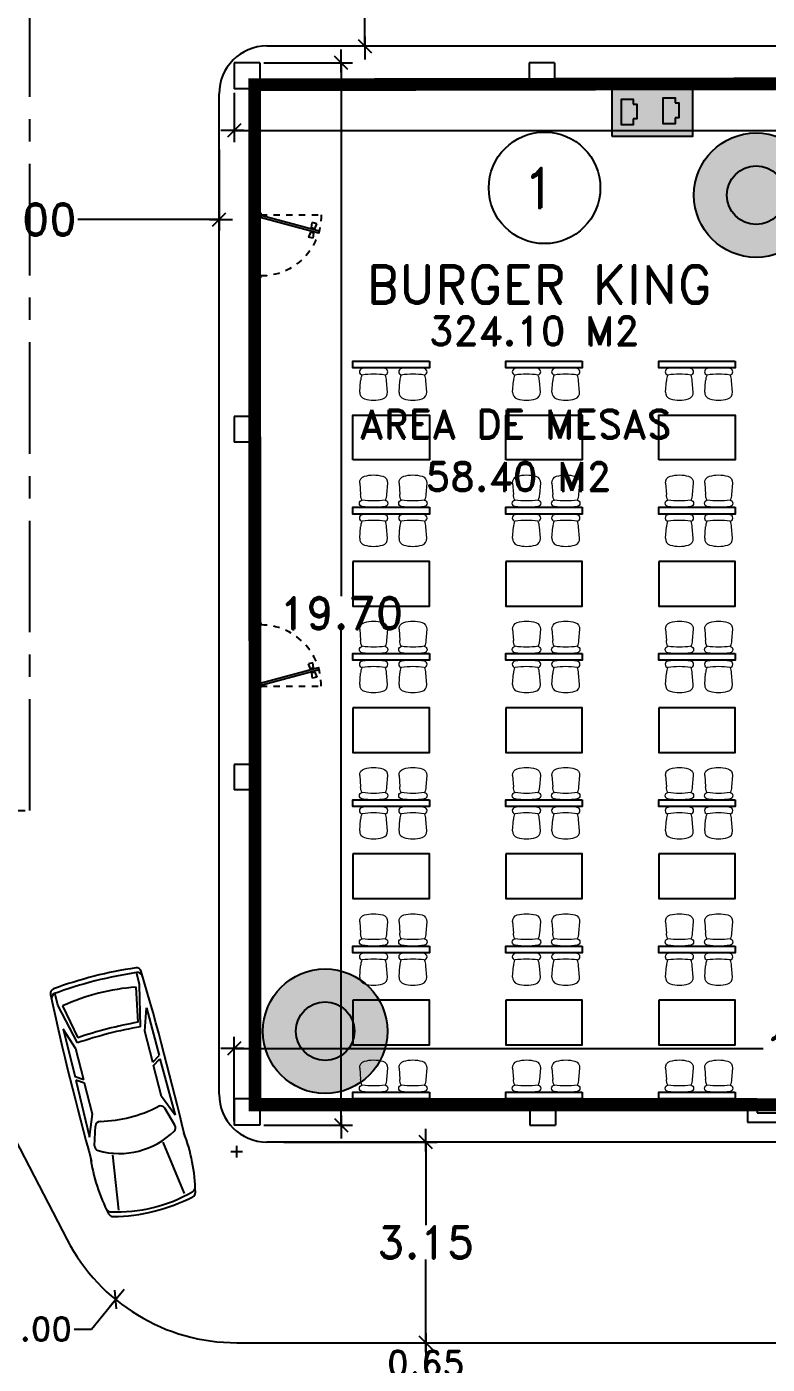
# Model space of a CAD drawing. Header units: millimetres. Extents: x 1590 to 1932, y -48 to 167.
# Drawn here: x 1693.81 to 1705.44, y -12.37 to 8.62 of the extents above; entities that cross this region are included whole.
import ezdxf

# ---------------------------------------------------------------- set-up
doc = ezdxf.new("R2010")
doc.units = ezdxf.units.MM
doc.header["$LTSCALE"] = 0.1
doc.header["$MEASUREMENT"] = 0
doc.header["$PDMODE"] = 35
doc.header["$PDSIZE"] = 0.75
doc.linetypes.add('CENTERX2', pattern=[4, 2.5, -0.5, 0.5, -0.5])
doc.linetypes.add('HIDDEN2', pattern=[0.1875, 0.125, -0.0625])
doc.layers.get('0').update_dxf_attribs({"linetype": 'CONTINUOUS'})
doc.layers.get('DEFPOINTS').update_dxf_attribs({"linetype": 'CONTINUOUS'})
doc.layers.add('A-FURN-CHAR', color=1, linetype='CONTINUOUS', lineweight=9)
for name, color, linetype in [('C-PRKG-CARS', 1, 'CONTINUOUS'), ('CABLEADO', 172, 'CONTINUOUS'), ('CALLES', 3, 'CONTINUOUS'), ('CAMARAS', 253, 'CONTINUOUS'), ('Eth2Salidas', 5, 'CONTINUOUS'), ('PARED', 4, 'CONTINUOUS'), ('PAREDES', 3, 'CONTINUOUS'), ('TERRENO', 4, 'CONTINUOUS'), ('TEXT', 3, 'CONTINUOUS')]:
    doc.layers.add(name, color=color, linetype=linetype)
doc.styles.add('ATT', font='txt')
doc.styles.add('ROMAND', font='romand.shx')
doc.dimstyles.new('URBA', dxfattribs={"dimtxt": 20, "dimasz": 0.5, "dimexe": 1.25, "dimexo": 0.63, "dimgap": 0.63, "dimtad": 0, "dimtih": 1, "dimtoh": 1, "dimzin": 1, "dimdsep": 46, "dimtxsty": 'ROMAND', "dimcen": 2.5, "dimclrd": 1, "dimclre": 1, "dimclrt": 3, "dimadec": 0, "dimazin": 0, "dimtfac": 1, "dimtmove": 0, "dimatfit": 3, "dimfxl": 1, "dimtvp": 1, "dimtolj": 1, "dimtzin": 1, "dimarcsym": 0})

# ---------------------------------------------------------------- blocks, each defined once
blk = doc.blocks.new('02PCAR01')
at = {"color": 0, "linetype": 'ByBlock'}
for p, q in [((-138, 26.03), (-145, 26.03)), ((-112.52, 20.16), (-138, 26.03)), ((-122.94, 26.61), (-92.48, 26.84)), ((-109.29, 22.08), (-122.94, 26.61)), ((-89.35, 22.08), (-92.48, 26.84)), ((-90.39, 26.87), (-54.31, 27.32)), ((-87.23, 22.08), (-90.39, 26.87)), ((-54.31, 27.32), (-67.5, 22.08)), ((-48.33, 25.72), (-60.01, 22.2)), ((-136.91, 23.5), (-115.59, 19.26)), ((-89.35, 22.08), (-109.29, 22.08)), ((-67.5, 22.08), (-87.23, 22.08)), ((-6, 20.97), (-40, 15.97)), ((-6, -20.97), (-40, -15.97)), ((-112.51, -20.11), (-138, -25.97)), ((-136.91, -23.36), (-115.59, -19.12)), ((-109.29, -21.95), (-122.94, -26.47)), ((-89.35, -21.95), (-109.29, -21.95)), ((-89.35, -21.95), (-92.48, -26.7)), ((-87.23, -21.95), (-90.39, -26.73)), ((-67.5, -21.95), (-87.23, -21.95)), ((-54.31, -27.18), (-67.5, -21.95)), ((-48.33, -25.52), (-60.01, -22)), ((-138, -25.97), (-145, -25.97)), ((-122.94, -26.47), (-92.48, -26.7)), ((-90.39, -26.73), (-54.31, -27.18))]:
    blk.add_line(p, q, dxfattribs=at)
for centre, radius, start, end in [((110.89, 0.1), 260.73, 174.2342, 185.7658), ((-145.41, 25.94), 3.14, 92.11191, 173.48992), ((111.89, 0.1), 258.76, 174.01419, 185.98581), ((-77.24, -1914.33), 1944.6, 88.89024, 92.01225), ((-141.57, 24.61), 4.6, 94.39871, 147.52881), ((-47.46, 22.85), 3, 31.14552, 106.79837), ((-30.02, -77.69), 108.31, 76.66075, 96.5655), ((-8.86, 25.33), 3.14, 17.81788, 78.39421), ((-95.47, 0.91), 93.12, 343.03471, 15.81411), ((-5.75, 24.64), 3.14, 14.34517, 76.66075), ((-111.75, 0.91), 111.76, 346.39761, 12.667), ((-7.97, 0.1), 131.06, 169.68972, 190.31028), ((146.01, 0.1), 262.31, 175.79714, 184.20286), ((147.71, 0.1), 261.01, 175.59188, 184.44072), ((-59.14, 19.33), 3, 106.79837, 193.66308), ((-142.7, 0.1), 82.75, 347.06832, 12.93168), ((-87.12, 0.1), 48.72, 330.07742, 29.92258), ((-59.14, -19.13), 3, 166.33692, 253.20163), ((-47.46, -22.65), 3, 253.20163, 328.85448), ((-145.41, -25.74), 3.14, 186.51008, 267.88809), ((-77.24, 1914.53), 1944.6, 267.98775, 271.10976), ((-141.57, -24.41), 4.6, 212.47119, 265.60129), ((-30.02, 77.89), 108.31, 263.4345, 283.11557), ((-9.37, -25.23), 3.14, 281.32486, 340.88258), ((-6.15, -24.54), 3.14, 283.11557, 344.59415)]:
    blk.add_arc(centre, radius, start, end, dxfattribs=at)
blk = doc.blocks.new('UTP1$0$DIMBLOCK')
at = {"color": 1}
blk.add_line((-7.5, 0), (10.5, 0), dxfattribs=at)
at = {"color": 4}
blk.add_line((-5.25, -5.25), (5.25, 5.25), dxfattribs=at)
blk = doc.blocks.new('*D62')
at = {"color": 1, "linetype": 'Continuous', "lineweight": -2, "transparency": 16777216}
for p, q in [((1697.846, -8.884), (1700.254, -8.884)), ((1700.074, -8.904), (1700.074, -10.189)), ((1700.074, -12.014), (1700.074, -10.729)), ((1697.846, -12.034), (1700.254, -12.034))]:
    blk.add_line(p, q, dxfattribs=at)
at = {"layer": 'DEFPOINTS', "color": 0, "linetype": 'Continuous', "transparency": 16777216}
for p in [(1697.783, -8.884), (1697.783, -12.034), (1700.074, -12.034)]:
    blk.add_point(p, dxfattribs=at)
at = {"color": 1, "linetype": 'Continuous', "lineweight": -2, "transparency": 16777216, "xscale": 0.02, "yscale": 0.02, "zscale": 0.02}
for p, rotation in [((1700.074, -8.884), 90), ((1700.074, -12.034), 270)]:
    blk.add_blockref('UTP1$0$DIMBLOCK', p, dxfattribs=dict(at, rotation=rotation))
at = {"color": 3, "linetype": 'Continuous', "transparency": 16777216, "insert": (1700.074, -10.459), "char_height": 0.5, "attachment_point": 5, "style": 'ROMAND'}
blk.add_mtext('\\A1;3.15', dxfattribs=at)
blk = doc.blocks.new('*D63')
at = {"color": 1, "linetype": 'Continuous', "transparency": 16777216}
for p, q in [((1697.846, -12.034), (1700.254, -12.034)), ((1700.074, -12.054), (1700.074, -12.138)), ((1700.074, -12.662), (1700.074, -12.578)), ((1700.012, -12.682), (1699.894, -12.682))]:
    blk.add_line(p, q, dxfattribs=at)
at = {"layer": 'DEFPOINTS', "color": 0, "linetype": 'Continuous', "transparency": 16777216}
for p in [(1697.783, -12.034), (1700.074, -12.682), (1700.074, -12.682)]:
    blk.add_point(p, dxfattribs=at)
at = {"color": 1, "linetype": 'Continuous', "transparency": 16777216, "xscale": 0.02, "yscale": 0.02, "zscale": 0.02}
for p, rotation in [((1700.074, -12.034), 90), ((1700.074, -12.682), 270)]:
    blk.add_blockref('UTP1$0$DIMBLOCK', p, dxfattribs=dict(at, rotation=rotation))
at = {"color": 2, "linetype": 'Continuous', "transparency": 16777216, "insert": (1700.074, -12.358), "char_height": 0.4, "attachment_point": 5, "style": 'ROMAND'}
blk.add_mtext('\\A1;0.65', dxfattribs=at)
blk = doc.blocks.new('*D100')
at = {"color": 1, "linetype": 'Continuous', "lineweight": -2, "transparency": 16777216}
for p, q in [((1697.106, -9.124), (1697.106, -8.944)), ((1697.016, -9.034), (1697.196, -9.034)), ((1694.827, -11.818), (1695.193, -11.371)), ((1694.557, -11.818), (1694.827, -11.818))]:
    blk.add_line(p, q, dxfattribs=at)
at = {"layer": 'DEFPOINTS', "color": 0, "linetype": 'Continuous', "transparency": 16777216}
for p in [(1697.106, -9.034), (1695.205, -11.356)]:
    blk.add_point(p, dxfattribs=at)
at = {"color": 1, "linetype": 'Continuous', "lineweight": -2, "transparency": 16777216, "xscale": 0.02, "yscale": 0.02, "zscale": 0.02, "rotation": 50.69625961512675}
blk.add_blockref('UTP1$0$DIMBLOCK', (1695.205, -11.356), dxfattribs=at)
at = {"color": 3, "linetype": 'Continuous', "transparency": 16777216, "insert": (1693.787, -11.818), "char_height": 0.375, "attachment_point": 5, "style": 'ROMAND'}
blk.add_mtext('\\A1;R3.00', dxfattribs=at)
blk = doc.blocks.new('*D114')
at = {"color": 1, "linetype": 'Continuous', "transparency": 16777216}
for p, q in [((1693.161, -14.303), (1691.459, -19.73)), ((1693.429, -14.303), (1693.161, -14.303))]:
    blk.add_line(p, q, dxfattribs=at)
at = {"layer": 'DEFPOINTS', "color": 0, "linetype": 'Continuous', "transparency": 16777216}
for p in [(1695.942, -5.436), (1691.453, -19.749)]:
    blk.add_point(p, dxfattribs=at)
at = {"color": 1, "linetype": 'Continuous', "transparency": 16777216, "xscale": 0.02, "yscale": 0.02, "zscale": 0.02, "rotation": 252.5892430548507}
blk.add_blockref('UTP1$0$DIMBLOCK', (1691.453, -19.749), dxfattribs=at)
at = {"color": 3, "linetype": 'Continuous', "transparency": 16777216, "insert": (1694.439, -14.303), "char_height": 0.4, "attachment_point": 5, "style": 'ROMAND'}
blk.add_mtext('\\A1;R15.00', dxfattribs=at)
blk = doc.blocks.new('*D154')
at = {"color": 1, "linetype": 'Continuous', "lineweight": -2, "transparency": 16777216}
for p, q in [((1690.831, 6.69), (1690.831, 5.415)), ((1696.831, 6.69), (1696.831, 5.415)), ((1690.851, 5.595), (1693.049, 5.595)), ((1696.811, 5.595), (1694.612, 5.595))]:
    blk.add_line(p, q, dxfattribs=at)
at = {"layer": 'DEFPOINTS', "color": 0, "linetype": 'Continuous', "transparency": 16777216}
for p in [(1690.831, 6.752), (1696.831, 6.752), (1690.831, 5.595)]:
    blk.add_point(p, dxfattribs=at)
at = {"color": 1, "linetype": 'Continuous', "lineweight": -2, "transparency": 16777216, "xscale": 0.02, "yscale": 0.02, "zscale": 0.02, "rotation": 180}
blk.add_blockref('UTP1$0$DIMBLOCK', (1690.831, 5.595), dxfattribs=at)
at = {"color": 1, "linetype": 'Continuous', "lineweight": -2, "transparency": 16777216, "xscale": 0.02, "yscale": 0.02, "zscale": 0.02}
blk.add_blockref('UTP1$0$DIMBLOCK', (1696.831, 5.595), dxfattribs=at)
at = {"color": 3, "linetype": 'Continuous', "transparency": 16777216, "insert": (1693.831, 5.595), "char_height": 0.5, "attachment_point": 5, "style": 'ROMAND'}
blk.add_mtext('\\A1;6.00', dxfattribs=at)
blk = doc.blocks.new('*D157')
at = {"layer": 'CALLES', "color": 1, "linetype": 'Continuous', "transparency": 16777216}
for p, q in [((1699.056, 14.318), (1698.938, 14.318)), ((1699.118, 14.298), (1699.118, 11.587)), ((1699.118, 8.336), (1699.118, 11.047)), ((1701.387, 8.316), (1698.938, 8.316))]:
    blk.add_line(p, q, dxfattribs=at)
at = {"layer": 'DEFPOINTS', "color": 0, "linetype": 'Continuous', "transparency": 16777216}
for p in [(1699.118, 14.318), (1699.118, 14.318), (1701.45, 8.316)]:
    blk.add_point(p, dxfattribs=at)
at = {"layer": 'CALLES', "color": 1, "linetype": 'Continuous', "transparency": 16777216, "xscale": 0.02, "yscale": 0.02, "zscale": 0.02}
for p, rotation in [((1699.118, 14.318), 90), ((1699.118, 8.316), 270)]:
    blk.add_blockref('UTP1$0$DIMBLOCK', p, dxfattribs=dict(at, rotation=rotation))
at = {"layer": 'CALLES', "color": 3, "linetype": 'Continuous', "transparency": 16777216, "insert": (1699.118, 11.317), "char_height": 0.5, "attachment_point": 5, "style": 'ROMAND'}
blk.add_mtext('\\A1;6.00', dxfattribs=at)
blk = doc.blocks.new('P-GIRO-D')
at = {"color": 2}
for p, q in [((-0.281, 1.048), (-0.31, 1.041)), ((-0.31, 1.041), (-0.069, 0.142)), ((-0.281, 1.048), (-0.04, 0.15)), ((-0.31, 0.963), (-0.389, 0.952)), ((-0.389, 0.952), (-0.371, 0.884)), ((-0.297, 0.915), (-0.371, 0.884)), ((-0.31, 0.963), (-0.297, 0.915)), ((-0.288, 0.958), (-0.307, 0.953)), ((-0.28, 0.929), (-0.299, 0.924)), ((-0.239, 0.971), (-0.259, 0.966)), ((-0.232, 0.942), (-0.251, 0.937)), ((-0.242, 0.981), (-0.167, 1.011)), ((-0.242, 0.981), (-0.229, 0.933)), ((-0.229, 0.933), (-0.149, 0.944)), ((-0.167, 1.011), (-0.149, 0.944)), ((-1, 0.15), (-0.97, 0.15)), ((-0.96, 0), (-1, 0)), ((-0.97, 0.15), (-0.97, 0.1)), ((-0.97, 0.1), (-0.96, 0.1)), ((-0.96, 0.1), (-0.96, 0)), ((-0.04, 0.15), (-0.069, 0.142)), ((-0.04, 0.1), (-0.04, 0)), ((-0.03, 0.1), (-0.04, 0.1)), ((-0.04, 0), (0, 0)), ((-0.03, 0.15), (-0.03, 0.1)), ((0, 0.15), (-0.03, 0.15))]:
    blk.add_line(p, q, dxfattribs=at)
at = {"color": 1, "linetype": 'HIDDEN2'}
blk.add_line((-0.03, 0.15), (-0.03, 1.08), dxfattribs=at)
blk.add_arc((-0.04, 0.15), 0.93, 89.3839, 180, dxfattribs=at)
blk = doc.blocks.new('12PSTG01')
at = {"color": 0, "linetype": 'ByBlock'}
for p, q in [((-4.996459, 8.562867), (-11.998837, 7.942727)), ((-4.996459, -8.562867), (-11.998837, -8.055343))]:
    blk.add_line(p, q, dxfattribs=at)
for centre, radius, start, end in [((-17.5, 6.763875), 2, 8.455473, 171.544527), ((-4.647836, 4.578088), 4, 16.10866, 95), ((28, 0), 48, 171.544527, 188.455473), ((31.956522, 0), 48, 171.544527, 188.455473), ((-11.998837, -0.056308), 7.999035, 90, 116.212212), ((-20.5, 0), 20.5, 343.89134, 16.10866), ((-17.5, -6.763875), 2, 188.455473, 351.544527), ((-11.998837, -0.056308), 7.999035, 243.61801, 270), ((-4.647836, -4.578088), 4, 265, 343.89134)]:
    blk.add_arc(centre, radius, start, end, dxfattribs=at)
at = {"color": 0, "linetype": 'ByBlock', "style": 'ATT'}
for tag, p, flags in [('ITEM', (-19.5, -17.5), 3), ('ROOM_NUMBER', (-19.5, -25.5), 1)]:
    blk.add_attdef(tag, p, '', height=6, dxfattribs=dict(at, flags=flags))
blk = doc.blocks.new('*D340')
at = {"color": 1, "linetype": 'Continuous', "transparency": 16777216}
for p, q in [((1697.066, 7.584), (1697.066, 6.81)), ((1716.851, 7.584), (1716.851, 6.81)), ((1697.086, 6.99), (1707.221, 6.99)), ((1716.831, 6.99), (1709.214, 6.99))]:
    blk.add_line(p, q, dxfattribs=at)
at = {"layer": 'DEFPOINTS', "color": 0, "linetype": 'Continuous', "transparency": 16777216}
for p in [(1697.066, 7.647), (1716.851, 7.647), (1716.851, 6.99)]:
    blk.add_point(p, dxfattribs=at)
at = {"color": 1, "linetype": 'Continuous', "transparency": 16777216, "xscale": 0.02, "yscale": 0.02, "zscale": 0.02, "rotation": 180}
blk.add_blockref('UTP1$0$DIMBLOCK', (1697.066, 6.99), dxfattribs=at)
at = {"color": 1, "linetype": 'Continuous', "transparency": 16777216, "xscale": 0.02, "yscale": 0.02, "zscale": 0.02}
blk.add_blockref('UTP1$0$DIMBLOCK', (1716.851, 6.99), dxfattribs=at)
at = {"color": 3, "linetype": 'Continuous', "transparency": 16777216, "insert": (1708.218, 6.99), "char_height": 0.5, "attachment_point": 5, "style": 'ROMAND'}
blk.add_mtext('\\A1;19.80', dxfattribs=at)
blk = doc.blocks.new('*D341')
at = {"color": 1, "linetype": 'Continuous', "transparency": 16777216}
for p, q in [((1697.533, 8.052), (1698.925, 8.052)), ((1698.745, 8.032), (1698.745, -0.315)), ((1698.745, -8.598), (1698.745, -0.855)), ((1697.533, -8.618), (1698.925, -8.618))]:
    blk.add_line(p, q, dxfattribs=at)
at = {"layer": 'DEFPOINTS', "color": 0, "linetype": 'Continuous', "transparency": 16777216}
for p in [(1697.471, 8.052), (1697.471, -8.618), (1698.745, -8.618)]:
    blk.add_point(p, dxfattribs=at)
at = {"color": 1, "linetype": 'Continuous', "transparency": 16777216, "xscale": 0.02, "yscale": 0.02, "zscale": 0.02}
for p, rotation in [((1698.745, 8.052), 90), ((1698.745, -8.618), 270)]:
    blk.add_blockref('UTP1$0$DIMBLOCK', p, dxfattribs=dict(at, rotation=rotation))
at = {"color": 3, "linetype": 'Continuous', "transparency": 16777216, "insert": (1698.745, -0.585), "char_height": 0.5, "attachment_point": 5, "style": 'ROMAND'}
blk.add_mtext('\\A1;19.70', dxfattribs=at)
blk = doc.blocks.new('*D343')
at = {"color": 1, "linetype": 'Continuous', "transparency": 16777216}
for p, q in [((1697.066, -8.556), (1697.066, -7.235)), ((1714.056, -8.511), (1714.056, -7.235)), ((1697.086, -7.415), (1705.37, -7.415)), ((1714.036, -7.415), (1707.362, -7.415))]:
    blk.add_line(p, q, dxfattribs=at)
at = {"layer": 'DEFPOINTS', "color": 0, "linetype": 'Continuous', "transparency": 16777216}
for p in [(1714.056, -7.415), (1714.056, -8.573), (1697.066, -8.618)]:
    blk.add_point(p, dxfattribs=at)
at = {"color": 1, "linetype": 'Continuous', "transparency": 16777216, "xscale": 0.02, "yscale": 0.02, "zscale": 0.02, "rotation": 180}
blk.add_blockref('UTP1$0$DIMBLOCK', (1697.066, -7.415), dxfattribs=at)
at = {"color": 1, "linetype": 'Continuous', "transparency": 16777216, "xscale": 0.02, "yscale": 0.02, "zscale": 0.02}
blk.add_blockref('UTP1$0$DIMBLOCK', (1714.056, -7.415), dxfattribs=at)
at = {"color": 3, "linetype": 'Continuous', "transparency": 16777216, "insert": (1706.366, -7.415), "char_height": 0.5, "attachment_point": 5, "style": 'ROMAND'}
blk.add_mtext('\\A1;17.00', dxfattribs=at)
blk = doc.blocks.new('dosSALIDAS')
at = {"layer": 'Eth2Salidas', "linetype": 'Continuous'}
h = blk.add_hatch(color=0, dxfattribs=at)
h.dxf.hatch_style = 1
h.paths.add_polyline_path([(0.3251, 0), (0, 0), (0, -0.5502), (0.3251, -0.5502)])
h.paths.add_polyline_path([(0.1197, -0.1706), (0.1197, -0.1458), (0.079, -0.1458), (0.079, -0.0653), (0.2552, -0.0653), (0.2552, -0.1458), (0.2216, -0.1458), (0.2216, -0.1706)], flags=16)
h.paths.add_polyline_path([(0.2637, -0.3509), (0.2637, -0.4314), (0.23, -0.4314), (0.23, -0.4562), (0.1282, -0.4562), (0.1282, -0.4314), (0.0874, -0.4314), (0.0874, -0.3509)], flags=16)
h = blk.add_hatch(color=256, dxfattribs=at)
h.dxf.hatch_style = 1
h.paths.add_polyline_path([(0.2216, -0.1706), (0.2216, -0.1458), (0.2552, -0.1458), (0.2552, -0.0653), (0.079, -0.0653), (0.079, -0.1458), (0.1197, -0.1458), (0.1197, -0.1706)])
h = blk.add_hatch(color=256, dxfattribs=at)
h.dxf.hatch_style = 1
h.paths.add_polyline_path([(0.23, -0.4562), (0.23, -0.4314), (0.2637, -0.4314), (0.2637, -0.3509), (0.0874, -0.3509), (0.0874, -0.4314), (0.1282, -0.4314), (0.1282, -0.4562)])
at = {"layer": 'Eth2Salidas', "color": 18, "linetype": 'Continuous', "true_color": 0x000000}
blk.add_lwpolyline([(0, 0), (0.3251, 0), (0.3251, -0.5502), (0, -0.5502)], close=True, dxfattribs=at)
for points in [[(0.1197, -0.1458), (0.079, -0.1458), (0.079, -0.0653), (0.2552, -0.0653), (0.2552, -0.1458), (0.2216, -0.1458)], [(0.2216, -0.1458), (0.2216, -0.1706), (0.1197, -0.1706), (0.1197, -0.1458)], [(0.1282, -0.4314), (0.0874, -0.4314), (0.0874, -0.3509), (0.2637, -0.3509), (0.2637, -0.4314), (0.23, -0.4314)], [(0.23, -0.4314), (0.23, -0.4562), (0.1282, -0.4562), (0.1282, -0.4314)]]:
    blk.add_lwpolyline(points, dxfattribs=at)
blk = doc.blocks.new('cams')
at = {"layer": 'CAMARAS', "linetype": 'Continuous', "true_color": 0xffffff}
h = blk.add_hatch(color=7, dxfattribs=at)
h.dxf.hatch_style = 1
h.paths.add_polyline_path([(-0.977, 0, 1), (0.977, 0, 1)])
h.paths.add_polyline_path([(0.46, 0, -1), (-0.46, 0, -1)], flags=16)
at = {"layer": 'CAMARAS', "linetype": 'Continuous', "true_color": 0x939598}
h = blk.add_hatch(color=252, dxfattribs=at)
h.dxf.hatch_style = 1
h.paths.add_polyline_path([(-0.46, 0, 1), (0.46, 0, 1)])
at = {"layer": 'CAMARAS', "color": 0, "linetype": 'Continuous'}
for radius in [0.977, 0.977, 0.977, 0.46]:
    blk.add_circle((0, 0), radius, dxfattribs=at)

msp = doc.modelspace()

# ---------------------------------------------------------------- linework, layer by layer
at = {"color": 6}
for p, q in [((1697.0655, 8.0517), (1697.0655, 7.6467)), ((1697.4705, 8.0517), (1697.0655, 8.0517)), ((1697.4705, 8.0517), (1697.4705, 7.6467)), ((1702.0955, 8.0517), (1701.6955, 8.0517)), ((1701.6955, 8.0517), (1701.6955, 7.6467)), ((1702.0955, 8.0517), (1702.0955, 7.6467)), ((1697.4705, 7.6467), (1697.0655, 7.6467)), ((1702.0955, 7.6467), (1701.6955, 7.6467)), ((1697.0655, 2.5017), (1697.0655, 2.1017)), ((1697.4705, 2.5017), (1697.0655, 2.5017)), ((1697.4705, 2.5017), (1697.4705, 2.1017)), ((1697.4705, 2.1017), (1697.0655, 2.1017)), ((1697.0655, -2.9583), (1697.0655, -3.3583)), ((1697.4705, -2.9583), (1697.0655, -2.9583)), ((1697.4705, -2.9583), (1697.4705, -3.3583)), ((1697.4705, -3.3583), (1697.0655, -3.3583)), ((1697.0655, -8.2083), (1697.0655, -8.6183)), ((1697.4705, -8.2083), (1697.0655, -8.2083)), ((1697.4705, -8.2083), (1697.4705, -8.6183)), ((1701.7105, -8.2083), (1702.1105, -8.2083)), ((1701.7105, -8.2083), (1701.7105, -8.6183)), ((1702.1105, -8.2083), (1702.1105, -8.6183)), ((1705.1255, -8.2083), (1705.2755, -8.2083)), ((1705.1255, -8.2083), (1705.1255, -8.5733)), ((1705.2755, -8.2083), (1705.2755, -8.4233)), ((1705.1255, -8.5733), (1706.3255, -8.5733)), ((1705.2755, -8.4233), (1706.1755, -8.4233)), ((1697.4705, -8.6183), (1697.0655, -8.6183)), ((1701.7105, -8.6183), (1702.1105, -8.6183))]:
    msp.add_line(p, q, dxfattribs=at)
at = {"color": 4}
for p, q in [((1701.6955, 7.7867), (1697.4705, 7.7867)), ((1706.1855, 7.7867), (1702.0955, 7.7867)), ((1697.3305, 7.6467), (1697.3305, 5.6967)), ((1701.6955, 7.6467), (1697.4705, 7.6467)), ((1697.4705, 7.6467), (1697.4705, 5.6967)), ((1706.1855, 7.6467), (1702.0955, 7.6467)), ((1697.4705, 5.6967), (1697.3305, 5.6967)), ((1697.3305, 4.6767), (1697.3305, 2.5017)), ((1697.4705, 4.6767), (1697.3305, 4.6767)), ((1697.4705, 4.6767), (1697.4705, 2.5017)), ((1697.3305, 2.1017), (1697.3305, -0.7383)), ((1697.4705, 2.1017), (1697.4705, -0.7383)), ((1697.4705, -0.7383), (1697.3305, -0.7383)), ((1697.3305, -1.7583), (1697.3305, -2.9583)), ((1697.4705, -1.7583), (1697.3305, -1.7583)), ((1697.4705, -1.7583), (1697.4705, -2.9583)), ((1697.3305, -3.3583), (1697.3305, -8.2083)), ((1697.4705, -3.3583), (1697.4705, -8.2083)), ((1697.4705, -8.2083), (1701.7105, -8.2083)), ((1697.4705, -8.3483), (1701.7105, -8.3483)), ((1702.1105, -8.2083), (1705.1255, -8.2083)), ((1702.1105, -8.3483), (1705.1255, -8.3483))]:
    msp.add_line(p, q, dxfattribs=at)
at = {"color": 1, "linetype": 'Continuous'}
for points in [[(1700.1313, 3.372), (1700.1313, 3.2671), (1698.9313, 3.2671), (1698.9313, 3.372)], [(1702.5313, 3.372), (1702.5313, 3.2671), (1701.3313, 3.2671), (1701.3313, 3.372)], [(1702.5313, 3.372), (1702.5313, 3.2671), (1701.3313, 3.2671), (1701.3313, 3.372)], [(1704.9313, 3.372), (1704.9313, 3.2671), (1703.7313, 3.2671), (1703.7313, 3.372)], [(1704.9313, 3.372), (1704.9313, 3.2671), (1703.7313, 3.2671), (1703.7313, 3.372)], [(1698.9313, 1.822), (1698.9313, 2.522), (1700.1313, 2.522), (1700.1313, 1.822)], [(1701.3313, 1.822), (1701.3313, 2.522), (1702.5313, 2.522), (1702.5313, 1.822)], [(1703.7313, 1.822), (1703.7313, 2.522), (1704.9313, 2.522), (1704.9313, 1.822)], [(1700.1313, 1.0769), (1700.1313, 0.972), (1698.9313, 0.972), (1698.9313, 1.0769)], [(1700.1313, 1.0769), (1700.1313, 0.972), (1698.9313, 0.972), (1698.9313, 1.0769)], [(1702.5313, 1.0769), (1702.5313, 0.972), (1701.3313, 0.972), (1701.3313, 1.0769)], [(1702.5313, 1.0769), (1702.5313, 0.972), (1701.3313, 0.972), (1701.3313, 1.0769)], [(1704.9313, 1.0769), (1704.9313, 0.972), (1703.7313, 0.972), (1703.7313, 1.0769)], [(1704.9313, 1.0769), (1704.9313, 0.972), (1703.7313, 0.972), (1703.7313, 1.0769)], [(1698.9313, 0.2269), (1698.9313, -0.4731), (1700.1313, -0.4731), (1700.1313, 0.2269)], [(1701.3313, 0.2269), (1701.3313, -0.4731), (1702.5313, -0.4731), (1702.5313, 0.2269)], [(1703.7313, 0.2269), (1703.7313, -0.4731), (1704.9313, -0.4731), (1704.9313, 0.2269)], [(1700.1313, -1.2182), (1700.1313, -1.3231), (1698.9313, -1.3231), (1698.9313, -1.2182)], [(1700.1313, -1.2182), (1700.1313, -1.3231), (1698.9313, -1.3231), (1698.9313, -1.2182)], [(1702.5313, -1.2182), (1702.5313, -1.3231), (1701.3313, -1.3231), (1701.3313, -1.2182)], [(1702.5313, -1.2182), (1702.5313, -1.3231), (1701.3313, -1.3231), (1701.3313, -1.2182)], [(1704.9313, -1.2182), (1704.9313, -1.3231), (1703.7313, -1.3231), (1703.7313, -1.2182)], [(1704.9313, -1.2182), (1704.9313, -1.3231), (1703.7313, -1.3231), (1703.7313, -1.2182)], [(1698.9313, -2.0682), (1698.9313, -2.7682), (1700.1313, -2.7682), (1700.1313, -2.0682)], [(1701.3313, -2.0682), (1701.3313, -2.7682), (1702.5313, -2.7682), (1702.5313, -2.0682)], [(1703.7313, -2.0682), (1703.7313, -2.7682), (1704.9313, -2.7682), (1704.9313, -2.0682)], [(1700.1313, -3.5132), (1700.1313, -3.6182), (1698.9313, -3.6182), (1698.9313, -3.5132)], [(1700.1313, -3.5132), (1700.1313, -3.6182), (1698.9313, -3.6182), (1698.9313, -3.5132)], [(1700.1313, -3.5132), (1700.1313, -3.6182), (1698.9313, -3.6182), (1698.9313, -3.5132)], [(1702.5313, -3.5132), (1702.5313, -3.6182), (1701.3313, -3.6182), (1701.3313, -3.5132)], [(1702.5313, -3.5132), (1702.5313, -3.6182), (1701.3313, -3.6182), (1701.3313, -3.5132)], [(1702.5313, -3.5132), (1702.5313, -3.6182), (1701.3313, -3.6182), (1701.3313, -3.5132)], [(1704.9313, -3.5132), (1704.9313, -3.6182), (1703.7313, -3.6182), (1703.7313, -3.5132)], [(1704.9313, -3.5132), (1704.9313, -3.6182), (1703.7313, -3.6182), (1703.7313, -3.5132)], [(1704.9313, -3.5132), (1704.9313, -3.6182), (1703.7313, -3.6182), (1703.7313, -3.5132)], [(1698.9313, -4.3632), (1698.9313, -5.0632), (1700.1313, -5.0632), (1700.1313, -4.3632)], [(1701.3313, -4.3632), (1701.3313, -5.0632), (1702.5313, -5.0632), (1702.5313, -4.3632)], [(1703.7313, -4.3632), (1703.7313, -5.0632), (1704.9313, -5.0632), (1704.9313, -4.3632)], [(1700.1313, -5.8083), (1700.1313, -5.9132), (1698.9313, -5.9132), (1698.9313, -5.8083)], [(1700.1313, -5.8083), (1700.1313, -5.9132), (1698.9313, -5.9132), (1698.9313, -5.8083)], [(1702.5313, -5.8083), (1702.5313, -5.9132), (1701.3313, -5.9132), (1701.3313, -5.8083)], [(1702.5313, -5.8083), (1702.5313, -5.9132), (1701.3313, -5.9132), (1701.3313, -5.8083)], [(1704.9313, -5.8083), (1704.9313, -5.9132), (1703.7313, -5.9132), (1703.7313, -5.8083)], [(1704.9313, -5.8083), (1704.9313, -5.9132), (1703.7313, -5.9132), (1703.7313, -5.8083)], [(1698.9313, -6.6583), (1698.9313, -7.3583), (1700.1313, -7.3583), (1700.1313, -6.6583)], [(1701.3313, -6.6583), (1701.3313, -7.3583), (1702.5313, -7.3583), (1702.5313, -6.6583)], [(1703.7313, -6.6583), (1703.7313, -7.3583), (1704.9313, -7.3583), (1704.9313, -6.6583)], [(1700.1313, -8.1034), (1700.1313, -8.2083), (1698.9313, -8.2083), (1698.9313, -8.1034)], [(1702.5313, -8.1034), (1702.5313, -8.2083), (1701.3313, -8.2083), (1701.3313, -8.1034)], [(1704.9313, -8.1034), (1704.9313, -8.2083), (1703.7313, -8.2083), (1703.7313, -8.1034)]]:
    msp.add_lwpolyline(points, close=True, dxfattribs=at)
at = {"color": 2, "linetype": 'Continuous'}
msp.add_circle((1701.9387, 6.091), 0.8758, dxfattribs=at)
at = {"layer": 'CABLEADO', "linetype": 'Continuous', "const_width": 0.2}
msp.add_lwpolyline([(1706.5582, 7.7255), (1697.3882, 7.7085), (1697.3939, -8.2999), (1713.9945, -8.2997)], dxfattribs=at)
at = {"layer": 'PARED', "color": 3}
for p, q in [((1697.5805, 8.3176), (1716.3555, 8.3176)), ((1696.8305, -8.1342), (1696.8305, 7.5676)), ((1692.5043, -6.6824), (1694.4432, -10.4167)), ((1715.1055, -8.8842), (1697.5805, -8.8842))]:
    msp.add_line(p, q, dxfattribs=at)
for centre, start, end in [((1697.5805, 7.5676), 90, 180), ((1697.5805, -8.1342), 180, 270)]:
    msp.add_arc(centre, 0.75, start, end, dxfattribs=at)
at = {"layer": 'PAREDES', "color": 1, "linetype": 'CENTERX2', "ltscale": 7}
for p, q in [((1693.8581, -3.6824), (1693.8581, 28.0654)), ((1657.7358, -3.6824), (1693.8581, -3.6824))]:
    msp.add_line(p, q, dxfattribs=at)
at = {"layer": 'TERRENO', "color": 3, "linetype": 'Continuous'}
msp.add_line((1697.1057, -12.0342), (1717.2555, -12.0342), dxfattribs=at)
msp.add_arc((1697.1057, -9.0342), 3, 207.44016, 270, dxfattribs=at)

# ---------------------------------------------------------------- block references
at = {"layer": 'A-FURN-CHAR', "color": 8, "rotation": 270}
for p, xscale, yscale, zscale in [((1699.2558, 2.7591), 0.02539999999999054, 0.02539999999999054, 0.02539999999999054), ((1699.8724, 2.7591), 0.02539999999999054, 0.02539999999999054, 0.02539999999999054), ((1701.6558, 2.7591), 0.02539999999999054, 0.02539999999999054, 0.02539999999999054), ((1702.2724, 2.7591), 0.02539999999999054, 0.02539999999999054, 0.02539999999999054), ((1704.0558, 2.7591), 0.02539999999999054, 0.02539999999999054, 0.02539999999999054), ((1704.6724, 2.7591), 0.02539999999999054, 0.02539999999999054, 0.02539999999999054), ((1699.2558, 1.5849), -0.02539999999999054, 0.02540000000000475, 0.0254), ((1699.8724, 1.5849), -0.02539999999999054, 0.02540000000000475, 0.0254), ((1701.6558, 1.5849), -0.02539999999999054, 0.02540000000000475, 0.0254), ((1702.2724, 1.5849), -0.02539999999999054, 0.02540000000000475, 0.0254), ((1704.0558, 1.5849), -0.02539999999999054, 0.02540000000000475, 0.0254), ((1704.6724, 1.5849), -0.02539999999999054, 0.02540000000000475, 0.0254), ((1699.2558, 0.464), 0.02539999999999054, 0.02539999999999054, 0.02539999999999054), ((1699.8724, 0.464), 0.02539999999999054, 0.02539999999999054, 0.02539999999999054), ((1701.6558, 0.464), 0.02539999999999054, 0.02539999999999054, 0.02539999999999054), ((1702.2724, 0.464), 0.02539999999999054, 0.02539999999999054, 0.02539999999999054), ((1704.0558, 0.464), 0.02539999999999054, 0.02539999999999054, 0.02539999999999054), ((1704.6724, 0.464), 0.02539999999999054, 0.02539999999999054, 0.02539999999999054), ((1699.2558, -0.7102), -0.02539999999999054, 0.02540000000000475, 0.0254), ((1699.8724, -0.7102), -0.02539999999999054, 0.02540000000000475, 0.0254), ((1701.6558, -0.7102), -0.02539999999999054, 0.02540000000000475, 0.0254), ((1702.2724, -0.7102), -0.02539999999999054, 0.02540000000000475, 0.0254), ((1704.0558, -0.7102), -0.02539999999999054, 0.02540000000000475, 0.0254), ((1704.6724, -0.7102), -0.02539999999999054, 0.02540000000000475, 0.0254), ((1699.2558, -1.8311), 0.02539999999999054, 0.02539999999999054, 0.02539999999999054), ((1699.8724, -1.8311), 0.02539999999999054, 0.02539999999999054, 0.02539999999999054), ((1701.6558, -1.8311), 0.02539999999999054, 0.02539999999999054, 0.02539999999999054), ((1702.2724, -1.8311), 0.02539999999999054, 0.02539999999999054, 0.02539999999999054), ((1704.0558, -1.8311), 0.02539999999999054, 0.02539999999999054, 0.02539999999999054), ((1704.6724, -1.8311), 0.02539999999999054, 0.02539999999999054, 0.02539999999999054), ((1699.2558, -3.0052), -0.02539999999999054, 0.02540000000000475, 0.0254), ((1699.8724, -3.0052), -0.02539999999999054, 0.02540000000000475, 0.0254), ((1701.6558, -3.0052), -0.02539999999999054, 0.02540000000000475, 0.0254), ((1702.2724, -3.0052), -0.02539999999999054, 0.02540000000000475, 0.0254), ((1704.0558, -3.0052), -0.02539999999999054, 0.02540000000000475, 0.0254), ((1704.6724, -3.0052), -0.02539999999999054, 0.02540000000000475, 0.0254), ((1699.2558, -4.1262), 0.02539999999999054, 0.02539999999999054, 0.02539999999999054), ((1699.8724, -4.1262), 0.02539999999999054, 0.02539999999999054, 0.02539999999999054), ((1701.6558, -4.1262), 0.02539999999999054, 0.02539999999999054, 0.02539999999999054), ((1702.2724, -4.1262), 0.02539999999999054, 0.02539999999999054, 0.02539999999999054), ((1704.0558, -4.1262), 0.02539999999999054, 0.02539999999999054, 0.02539999999999054), ((1704.6724, -4.1262), 0.02539999999999054, 0.02539999999999054, 0.02539999999999054), ((1699.2558, -5.3003), -0.02539999999999054, 0.02540000000000475, 0.0254), ((1699.8724, -5.3003), -0.02539999999999054, 0.02540000000000475, 0.0254), ((1701.6558, -5.3003), -0.02539999999999054, 0.02540000000000475, 0.0254), ((1702.2724, -5.3003), -0.02539999999999054, 0.02540000000000475, 0.0254), ((1704.0558, -5.3003), -0.02539999999999054, 0.02540000000000475, 0.0254), ((1704.6724, -5.3003), -0.02539999999999054, 0.02540000000000475, 0.0254), ((1699.2558, -6.4212), 0.02539999999999054, 0.02539999999999054, 0.02539999999999054), ((1699.8724, -6.4212), 0.02539999999999054, 0.02539999999999054, 0.02539999999999054), ((1701.6558, -6.4212), 0.02539999999999054, 0.02539999999999054, 0.02539999999999054), ((1702.2724, -6.4212), 0.02539999999999054, 0.02539999999999054, 0.02539999999999054), ((1704.0558, -6.4212), 0.02539999999999054, 0.02539999999999054, 0.02539999999999054), ((1704.6724, -6.4212), 0.02539999999999054, 0.02539999999999054, 0.02539999999999054), ((1699.2558, -7.5954), -0.02539999999999054, 0.02540000000000475, 0.0254), ((1699.8724, -7.5954), -0.02539999999999054, 0.02540000000000475, 0.0254), ((1701.6558, -7.5954), -0.02539999999999054, 0.02540000000000475, 0.0254), ((1702.2724, -7.5954), -0.02539999999999054, 0.02540000000000475, 0.0254), ((1704.0558, -7.5954), -0.02539999999999054, 0.02540000000000475, 0.0254), ((1704.6724, -7.5954), -0.02539999999999054, 0.02540000000000475, 0.0254)]:
    msp.add_blockref('12PSTG01', p, dxfattribs=dict(at, xscale=xscale, yscale=yscale, zscale=zscale))
at = {"layer": 'C-PRKG-CARS', "xscale": 0.02539999999999054, "yscale": 0.02539999999999054, "zscale": 0.02539999999999054, "rotation": 284.3433409483571}
msp.add_blockref('02PCAR01', (1695.8078, -9.9704), dxfattribs=at)
at = {"layer": 'CAMARAS', "color": 0, "linetype": 'Continuous'}
for p in [(1705.2615, 5.9763), (1698.4944, -7.1447)]:
    msp.add_blockref('cams', p, dxfattribs=at)
at = {"layer": 'Eth2Salidas', "color": 0, "linetype": 'Continuous', "xscale": 2.294213201718801, "yscale": 2.294213201718801, "zscale": 2.294213201718801, "rotation": 90}
msp.add_blockref('dosSALIDAS', (1702.9984, 6.897), dxfattribs=at)
at = {"layer": 'PARED', "yscale": 1.02, "rotation": 270}
for p, xscale in [((1697.3305, 5.6967), -1.02), ((1697.3305, -1.7583), 1.02)]:
    msp.add_blockref('P-GIRO-D', p, dxfattribs=dict(at, xscale=xscale))

# ---------------------------------------------------------------- texts
at = {"layer": 'TEXT', "style": 'ROMAND'}
for s, height, p in [('1', 0.625, (1701.5918, 5.7767)), ('BURGER KING', 0.6, (1699.1407, 4.2739)), ('324.10 M2', 0.45, (1700.1257, 3.6215)), ('AREA DE MESAS', 0.45, (1699.0329, 2.1588)), ('58.40 M2', 0.45, (1700.0736, 1.3334))]:
    msp.add_text(s, height=height, dxfattribs=at).set_placement(p)

# ---------------------------------------------------------------- dimensions: what is measured, and where the dimension line sits
at = {"color": 6, "linetype": 'Continuous'}
dim = msp.add_linear_dim(base=(1698.7449, -8.6183), p1=(1697.4705, 8.0517), p2=(1697.4705, -8.6183), angle=90, text='19.70', dimstyle='URBA', override={"dimtxt": 0.5, "dimasz": 0.02, "dimexe": 0.18, "dimexo": 0.0625, "dimgap": 0.02, "dimzin": 0, "dimblk1": 'UTP1$0$DIMBLOCK', "dimblk2": 'UTP1$0$DIMBLOCK', "dimsah": 1, "dimcen": 0.09, "dimtdec": 4, "dimtofl": 0, "dimtvp": 0, "dimtzin": 0}, dxfattribs=at)
dim.commit()
dim.dimension.update_dxf_attribs({"geometry": '*D341', "text_midpoint": (1698.7449, -0.5852), "dimtype": 160})
for base, p1, p2, text, picture, middle in [((1716.8505, 6.9897), (1697.0655, 7.6467), (1716.8505, 7.6467), '19.80', '*D340', (1708.2176, 6.9897)), ((1714.0555, -7.4149), (1697.0655, -8.6183), (1714.0555, -8.5733), '17.00', '*D343', (1706.3662, -7.4149))]:
    dim = msp.add_linear_dim(base=base, p1=p1, p2=p2, text=text, dimstyle='URBA', override={"dimtxt": 0.5, "dimasz": 0.02, "dimexe": 0.18, "dimexo": 0.0625, "dimgap": 0.02, "dimzin": 0, "dimblk1": 'UTP1$0$DIMBLOCK', "dimblk2": 'UTP1$0$DIMBLOCK', "dimsah": 1, "dimcen": 0.09, "dimtdec": 4, "dimtofl": 0, "dimtvp": 0, "dimtzin": 0}, dxfattribs=at)
    dim.commit()
    dim.dimension.update_dxf_attribs({"geometry": picture, "text_midpoint": middle, "dimtype": 160})
at = {"color": 3, "linetype": 'Continuous'}
dim = msp.add_linear_dim(base=(1690.8305, 5.5949), p1=(1696.8305, 6.7522), p2=(1690.8305, 6.7522), dimstyle='URBA', override={"dimtxt": 0.5, "dimasz": 0.02, "dimexe": 0.18, "dimexo": 0.0625, "dimgap": 0.02, "dimzin": 0, "dimblk1": 'UTP1$0$DIMBLOCK', "dimblk2": 'UTP1$0$DIMBLOCK', "dimsah": 1, "dimcen": 0.09, "dimtdec": 4, "dimtofl": 0, "dimtvp": 0, "dimtzin": 0}, dxfattribs=at)
dim.commit()
dim.dimension.update_dxf_attribs({"geometry": '*D154', "text_midpoint": (1693.8305, 5.5949)})
for center, mpoint, override, picture, middle in [((1695.9417, -5.4363), (1691.4534, -19.749), {"dimtxt": 0.4, "dimasz": 0.02, "dimexe": 0.18, "dimexo": 0.0625, "dimgap": 0.02, "dimzin": 0, "dimblk1": 'UTP1$0$DIMBLOCK', "dimblk2": 'UTP1$0$DIMBLOCK', "dimsah": 1, "dimcen": 0.09, "dimtdec": 4, "dimtofl": 0, "dimtvp": 0, "dimtzin": 0}, '*D114', (1694.4392, -14.3033)), ((1697.1057, -9.0342), (1695.2054, -11.3556), {"dimtxt": 0.375, "dimasz": 0.02, "dimexe": 0.18, "dimexo": 0.0625, "dimgap": 0.02, "dimzin": 0, "dimblk1": 'UTP1$0$DIMBLOCK', "dimblk2": 'UTP1$0$DIMBLOCK', "dimsah": 1, "dimcen": 0.09, "dimtdec": 4, "dimtofl": 0, "dimtvp": 0, "dimtzin": 0}, '*D100', (1693.787, -11.8178))]:
    dim = msp.add_radius_dim(center=center, mpoint=mpoint, dimstyle='URBA', override=override, dxfattribs=at)
    dim.commit()
    dim.dimension.update_dxf_attribs({"geometry": picture, "text_midpoint": middle, "dimtype": 164})
for base, p1, p2, override, picture, middle in [((1700.0744, -12.0342), (1697.7831, -8.8842), (1697.7831, -12.0342), {"dimtxt": 0.5, "dimasz": 0.02, "dimexe": 0.18, "dimexo": 0.0625, "dimgap": 0.02, "dimzin": 0, "dimblk1": 'UTP1$0$DIMBLOCK', "dimblk2": 'UTP1$0$DIMBLOCK', "dimsah": 1, "dimcen": 0.09, "dimtdec": 4, "dimtofl": 0, "dimtvp": 0, "dimtzin": 0}, '*D62', (1700.0744, -10.4592)), ((1700.0744, -12.6824), (1697.7831, -12.0342), (1700.0744, -12.6824), {"dimtxt": 0.4, "dimasz": 0.02, "dimexe": 0.18, "dimexo": 0.0625, "dimgap": 0.02, "dimzin": 0, "dimblk1": 'UTP1$0$DIMBLOCK', "dimblk2": 'UTP1$0$DIMBLOCK', "dimsah": 1, "dimcen": 0.09, "dimclrt": 2, "dimtdec": 4, "dimtofl": 0, "dimtvp": 0, "dimtzin": 0}, '*D63', (1700.0744, -12.3583))]:
    dim = msp.add_linear_dim(base=base, p1=p1, p2=p2, angle=90, dimstyle='URBA', override=override, dxfattribs=at)
    dim.commit()
    dim.dimension.update_dxf_attribs({"geometry": picture, "text_midpoint": middle})
at = {"layer": 'CALLES', "color": 8, "linetype": 'Continuous'}
dim = msp.add_linear_dim(base=(1699.1181, 14.3176), p1=(1701.4498, 8.3158), p2=(1699.1181, 14.3176), angle=90, dimstyle='URBA', override={"dimtxt": 0.5, "dimasz": 0.02, "dimexe": 0.18, "dimexo": 0.0625, "dimgap": 0.02, "dimzin": 0, "dimblk1": 'UTP1$0$DIMBLOCK', "dimblk2": 'UTP1$0$DIMBLOCK', "dimsah": 1, "dimcen": 0.09, "dimtdec": 4, "dimtofl": 0, "dimtmove": 1, "dimtvp": 0, "dimtzin": 0}, dxfattribs=at)
dim.commit()
dim.dimension.update_dxf_attribs({"geometry": '*D157', "text_midpoint": (1699.1181, 11.3167)})

doc.saveas('drawing.dxf')
